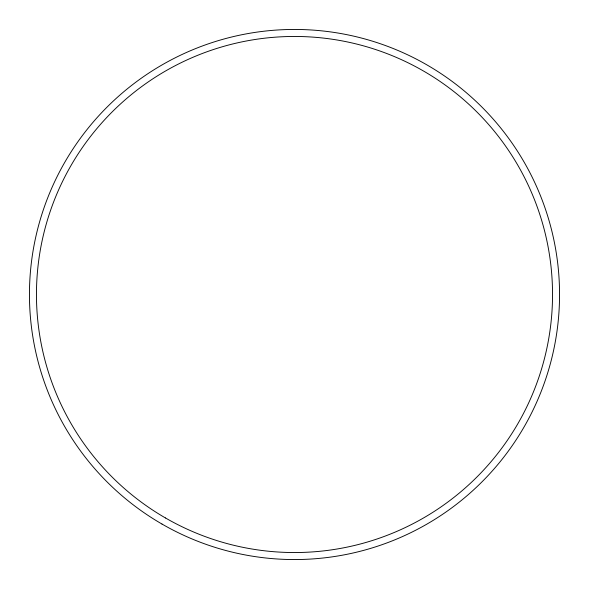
<?xml version="1.0" encoding="UTF-8"?>
<svg xmlns="http://www.w3.org/2000/svg" width="589" height="589" viewBox="0 0 589 589"><rect width="100%" height="100%" fill="white"/><g stroke="black" fill="none" stroke-linecap="round" stroke-linejoin="round"><path stroke-width="0.88" d="M165.48 517.967A258.034 258.034 0 0 0 552.534 294.5A258.034 258.034 0 0 0 165.48 71.033A258.034 258.034 0 0 0 165.48 517.967M161.975 524.041A265.05 265.05 0 0 0 559.55 294.5A265.05 265.05 0 0 0 161.975 64.959A265.05 265.05 0 0 0 161.975 524.041"/></g></svg>
